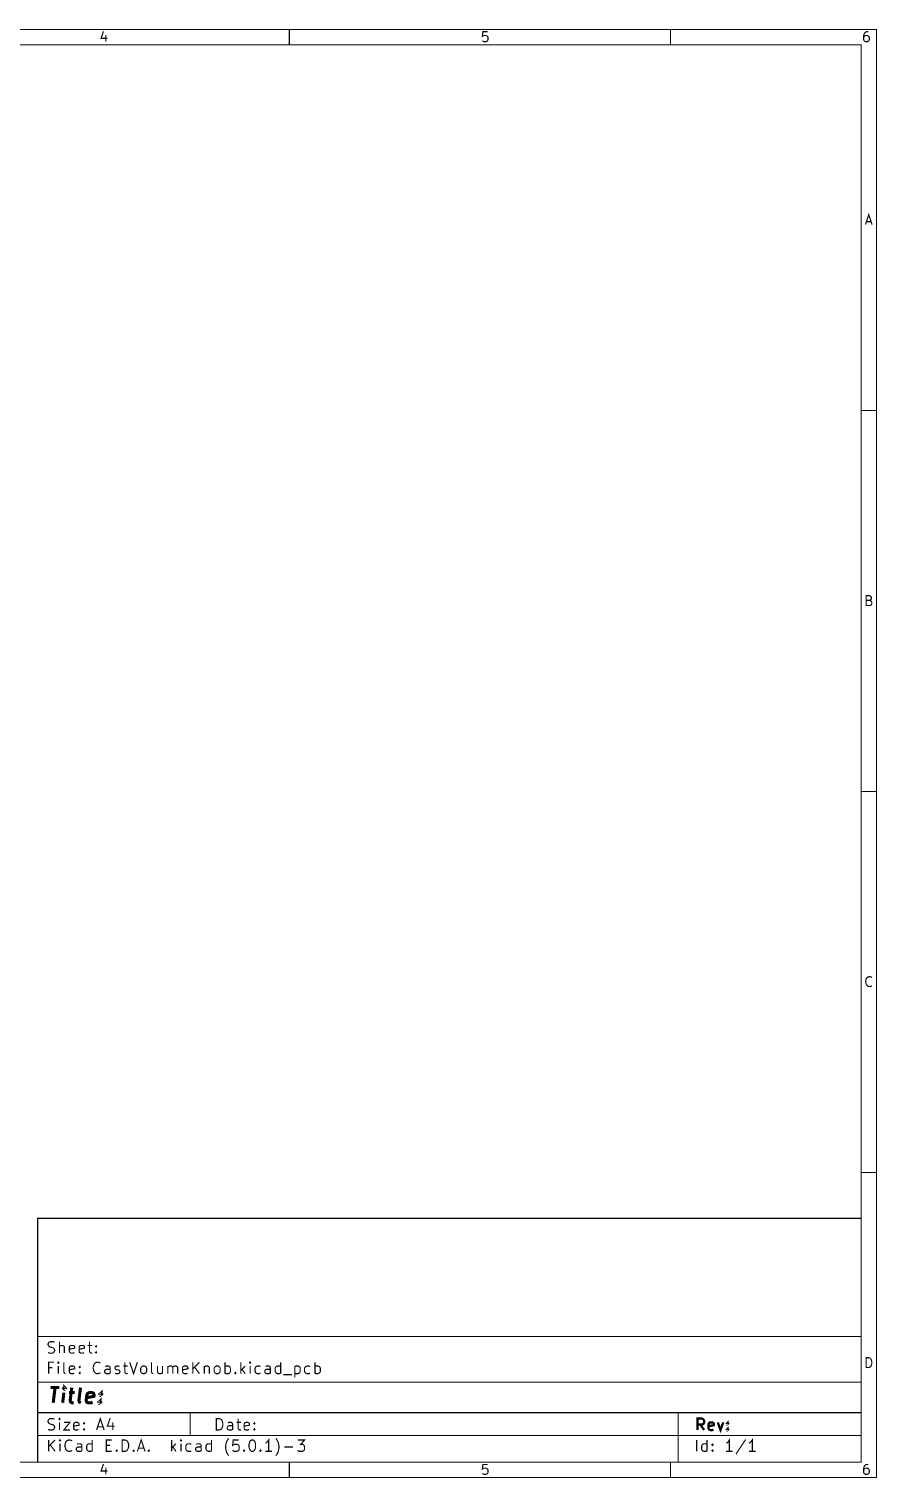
# Model space of a CAD drawing. Extents: x 0.4 to 11.3, y 0.4 to 7.9.
# Drawn here: x 6.92 to 11.3, y 0.4 to 7.89 of the extents above; entities that cross this region are included whole.
import ezdxf

# ---------------------------------------------------------------- set-up
doc = ezdxf.new("R2010")
doc.units = 0
doc.layers.get('0').update_dxf_attribs({"linetype": 'CONTINUOUS'})

msp = doc.modelspace()

# ---------------------------------------------------------------- linework, layer by layer
at = {"color": 0, "const_width": 0.005906}
for points in [[(0.393718, 7.88406), (11.2993, 7.88406), (11.2993, 0.403483), (0.393718, 0.403483), (0.393718, 7.88406)], [(0.472439, 7.80533), (11.2205, 7.80533), (11.2205, 0.482206), (0.472439, 0.482206), (0.472439, 7.80533)], [(6.96858, 1.74208), (11.2205, 1.74208), (11.2205, 0.482206), (6.96858, 0.482206), (6.96858, 1.74208)], [(7.51139, 0.939779), (7.50581, 0.9426), (7.50299, 0.945475), (7.50022, 0.951064), (7.50022, 0.967882), (7.50299, 0.973579), (7.50581, 0.9764), (7.51139, 0.979167), (7.51992, 0.979167), (7.5255, 0.9764), (7.52832, 0.973579), (7.53108, 0.967882), (7.53108, 0.951064), (7.52832, 0.945475), (7.5255, 0.9426), (7.51992, 0.939779), (7.51139, 0.939779)], [(7.89111, 0.939779), (7.88542, 0.9426), (7.8826, 0.945475), (7.87978, 0.951064), (7.87978, 0.967882), (7.8826, 0.973579), (7.88542, 0.9764), (7.89111, 0.979167), (7.89947, 0.979167), (7.90511, 0.9764), (7.90788, 0.973579), (7.91081, 0.967882), (7.91081, 0.951064), (7.90788, 0.945475), (7.90511, 0.9426), (7.89947, 0.939779), (7.89111, 0.939779)], [(11.2465, 0.971192), (11.2465, 1.02241), (11.2587, 1.02241), (11.266, 1.01997), (11.2708, 1.01508), (11.2733, 1.0102), (11.2757, 1.00049), (11.2757, 0.993164), (11.2733, 0.983399), (11.2708, 0.978461), (11.266, 0.973687), (11.2587, 0.971192), (11.2465, 0.971192)], [(7.89111, 0.648492), (7.89111, 0.707465), (7.90511, 0.707465), (7.91357, 0.704699), (7.91922, 0.69911), (7.92199, 0.693468), (7.92481, 0.682183), (7.92481, 0.673774), (7.92199, 0.662489), (7.91922, 0.656901), (7.91357, 0.651258), (7.90511, 0.648492), (7.89111, 0.648492)], [(7.40457, 0.538303), (7.40457, 0.597276), (7.41862, 0.597276), (7.42708, 0.59451), (7.43267, 0.588867), (7.43549, 0.583171), (7.43832, 0.571994), (7.43832, 0.563585), (7.43549, 0.5523), (7.43267, 0.546658), (7.42708, 0.541069), (7.41862, 0.538303), (7.40457, 0.538303)], [(8.07389, 0.597276), (8.07949, 0.597276), (8.08507, 0.59451), (8.08789, 0.591689), (8.09071, 0.5861), (8.09347, 0.574761), (8.09347, 0.56071), (8.09071, 0.549479), (8.08789, 0.543892), (8.08507, 0.541069), (8.07949, 0.538303), (8.07389, 0.538303), (8.06819, 0.541069), (8.06537, 0.543892), (8.06261, 0.549479), (8.05979, 0.56071), (8.05979, 0.574761), (8.06261, 0.5861), (8.06537, 0.591689), (8.06819, 0.59451), (8.07389, 0.597276)]]:
    msp.add_lwpolyline(points, close=True, dxfattribs=at)
at = {"color": 0}
for points, const_width in [([(7.30826, 7.87517), (7.29611, 7.83871), (7.32781, 7.83871)], 0.005906), ([(8.26768, 7.80539), (8.26768, 7.88406)], 0.005906), ([(9.29139, 7.87278), (9.26708, 7.87278), (9.2646, 7.84836), (9.26708, 7.85086), (9.27192, 7.85331), (9.28407, 7.85331), (9.28901, 7.85086), (9.29139, 7.84836), (9.29389, 7.84358), (9.29389, 7.83138), (9.29139, 7.8265), (9.28901, 7.82406), (9.28407, 7.82156), (9.27192, 7.82156), (9.26708, 7.82406), (9.2646, 7.8265)], 0.005906), ([(10.2362, 7.80539), (10.2362, 7.88406)], 0.005906), ([(11.2575, 7.87278), (11.2477, 7.87278), (11.2429, 7.87039), (11.2404, 7.86789), (11.2356, 7.86057), (11.2331, 7.85086), (11.2331, 7.83138), (11.2356, 7.8265), (11.238, 7.82406), (11.2429, 7.82156), (11.2526, 7.82156), (11.2575, 7.82406), (11.2599, 7.8265), (11.2624, 7.83138), (11.2624, 7.84358), (11.2599, 7.84836), (11.2575, 7.85086), (11.2526, 7.85331), (11.2429, 7.85331), (11.238, 7.85086), (11.2356, 7.84836), (11.2331, 7.84358)], 0.005906), ([(7.32047, 7.85568), (7.32047, 7.82156)], 0.005906), ([(11.2428, 6.87668), (11.2599, 6.9279), (11.2769, 6.87668)], 0.005906), ([(11.2477, 6.89139), (11.2721, 6.89139)], 0.005906), ([(11.2992, 5.91558), (11.2205, 5.91558)], 0.005906), ([(11.2635, 4.935), (11.2708, 4.93257), (11.2733, 4.93018), (11.2757, 4.92529), (11.2757, 4.91797), (11.2733, 4.91308), (11.2708, 4.91069), (11.266, 4.90821), (11.2465, 4.90821), (11.2465, 4.95936), (11.2635, 4.95936), (11.2684, 4.95697), (11.2708, 4.95449), (11.2733, 4.94971), (11.2733, 4.94476), (11.2708, 4.93989), (11.2684, 4.9375), (11.2635, 4.935), (11.2465, 4.935)], 0.005906), ([(11.2992, 3.9471), (11.2205, 3.9471)], 0.005906), ([(11.2757, 2.94461), (11.2733, 2.94217), (11.266, 2.93967), (11.2611, 2.93967), (11.2538, 2.94217), (11.2489, 2.947), (11.2465, 2.95188), (11.244, 2.96169), (11.244, 2.96897), (11.2465, 2.97868), (11.2489, 2.98356), (11.2538, 2.9885), (11.2611, 2.99089), (11.266, 2.99089), (11.2733, 2.9885), (11.2757, 2.986)], 0.005906), ([(11.2992, 1.97857), (11.2205, 1.97857)], 0.005906), ([(6.96847, 1.13189), (11.2205, 1.13189)], 0.005906), ([(7.02208, 1.04888), (7.03049, 1.04606), (7.0446, 1.04606), (7.05018, 1.04888), (7.053, 1.05176), (7.05588, 1.0574), (7.05588, 1.06299), (7.053, 1.06858), (7.05018, 1.0714), (7.0446, 1.07416), (7.03342, 1.07709), (7.02767, 1.07986), (7.0249, 1.08268), (7.02208, 1.08827), (7.02208, 1.09386), (7.0249, 1.09961), (7.02767, 1.10238), (7.03342, 1.1052), (7.04742, 1.1052), (7.05588, 1.10238)], 0.005906), ([(7.08122, 1.04606), (7.08122, 1.1052)], 0.005906), ([(7.1065, 1.04606), (7.1065, 1.07709), (7.10368, 1.08268), (7.09799, 1.0855), (7.08957, 1.0855), (7.08399, 1.08268), (7.08122, 1.07986)], 0.005906), ([(7.15712, 1.04888), (7.15147, 1.04606), (7.14019, 1.04606), (7.1346, 1.04888), (7.13178, 1.05458), (7.13178, 1.07709), (7.1346, 1.08268), (7.14019, 1.0855), (7.15147, 1.0855), (7.15712, 1.08268), (7.15989, 1.07709), (7.15989, 1.0714), (7.13178, 1.06581)], 0.005906), ([(7.20768, 1.04888), (7.2021, 1.04606), (7.19081, 1.04606), (7.18517, 1.04888), (7.1824, 1.05458), (7.1824, 1.07709), (7.18517, 1.08268), (7.19081, 1.0855), (7.2021, 1.0855), (7.20768, 1.08268), (7.2105, 1.07709), (7.2105, 1.0714), (7.1824, 1.06581)], 0.005906), ([(7.22737, 1.0855), (7.24989, 1.0855)], 0.005906), ([(7.23579, 1.1052), (7.23579, 1.05458), (7.23861, 1.04888), (7.24431, 1.04606), (7.24989, 1.04606)], 0.005906), ([(7.26958, 1.08268), (7.2724, 1.07986), (7.26958, 1.07709), (7.26682, 1.07986), (7.26958, 1.08268), (7.26958, 1.07709)], 0.005906), ([(7.26958, 1.05176), (7.2724, 1.04888), (7.26958, 1.04606), (7.26682, 1.04888), (7.26958, 1.05176), (7.26958, 1.04606)], 0.005906), ([(7.0249, 0.939779), (7.0249, 0.998861), (7.053, 0.998861)], 0.005906), ([(7.0446, 0.970757), (7.0249, 0.970757)], 0.005906), ([(7.07553, 0.998861), (7.07269, 0.996094), (7.07553, 0.993272), (7.0784, 0.996094), (7.07553, 0.998861), (7.07553, 0.993272)], 0.005906), ([(7.07553, 0.939779), (7.07553, 0.979167)], 0.005906), ([(7.11208, 0.939779), (7.1065, 0.9426), (7.10368, 0.948296), (7.10368, 0.998861)], 0.005906), ([(7.15712, 0.9426), (7.15147, 0.939779), (7.14019, 0.939779), (7.1346, 0.9426), (7.13178, 0.948296), (7.13178, 0.970757), (7.1346, 0.9764), (7.14019, 0.979167), (7.15147, 0.979167), (7.15712, 0.9764), (7.15989, 0.970757), (7.15989, 0.965061), (7.13178, 0.959472)], 0.005906), ([(7.18517, 0.9764), (7.18799, 0.973579), (7.18517, 0.970757), (7.1824, 0.973579), (7.18517, 0.9764), (7.18517, 0.970757)], 0.005906), ([(7.2921, 0.945475), (7.28928, 0.9426), (7.28082, 0.939779), (7.27518, 0.939779), (7.26682, 0.9426), (7.26107, 0.948296), (7.25831, 0.953885), (7.25549, 0.965061), (7.25549, 0.973579), (7.25831, 0.98481), (7.26107, 0.990397), (7.26682, 0.996094), (7.27518, 0.998861), (7.28082, 0.998861), (7.28928, 0.996094), (7.2921, 0.993272)], 0.005906), ([(7.34272, 0.939779), (7.34272, 0.970757), (7.3399, 0.9764), (7.33431, 0.979167), (7.32297, 0.979167), (7.31739, 0.9764)], 0.005906), ([(7.368, 0.9426), (7.37358, 0.939779), (7.38488, 0.939779), (7.39051, 0.9426), (7.39328, 0.948296), (7.39328, 0.951064), (7.39051, 0.956706), (7.38488, 0.959472), (7.37642, 0.959472), (7.37076, 0.962294), (7.368, 0.967882), (7.368, 0.970757), (7.37076, 0.9764), (7.37642, 0.979167), (7.38488, 0.979167), (7.39051, 0.9764)], 0.005906), ([(7.41021, 0.979167), (7.43267, 0.979167)], 0.005906), ([(7.41862, 0.998861), (7.41862, 0.948296), (7.42139, 0.9426), (7.42708, 0.939779), (7.43267, 0.939779)], 0.005906), ([(7.4439, 0.998861), (7.4636, 0.939779), (7.48329, 0.998861)], 0.005906), ([(7.56489, 0.939779), (7.55919, 0.9426), (7.55638, 0.948296), (7.55638, 0.998861)], 0.005906), ([(7.5874, 0.979167), (7.5874, 0.948296), (7.59017, 0.9426), (7.59581, 0.939779), (7.60417, 0.939779), (7.60992, 0.9426), (7.61268, 0.945475)], 0.005906), ([(7.61268, 0.979167), (7.61268, 0.939779)], 0.005906), ([(7.64079, 0.939779), (7.64079, 0.979167)], 0.005906), ([(7.64079, 0.973579), (7.64361, 0.9764), (7.64919, 0.979167), (7.65771, 0.979167), (7.66331, 0.9764), (7.66607, 0.970757), (7.66607, 0.939779)], 0.005906), ([(7.66607, 0.970757), (7.66889, 0.9764), (7.67449, 0.979167), (7.683, 0.979167), (7.68858, 0.9764), (7.6914, 0.970757), (7.6914, 0.939779)], 0.005906), ([(7.74197, 0.9426), (7.73639, 0.939779), (7.7251, 0.939779), (7.71951, 0.9426), (7.71669, 0.948296), (7.71669, 0.970757), (7.71951, 0.9764), (7.7251, 0.979167), (7.73639, 0.979167), (7.74197, 0.9764), (7.74479, 0.970757), (7.74479, 0.965061), (7.71669, 0.959472)], 0.005906), ([(7.77007, 0.939779), (7.77007, 0.998861)], 0.005906), ([(7.80388, 0.998861), (7.77007, 0.965061)], 0.005906), ([(7.80388, 0.939779), (7.7786, 0.973579)], 0.005906), ([(7.82921, 0.979167), (7.82921, 0.939779)], 0.005906), ([(7.82921, 0.973579), (7.83197, 0.9764), (7.83763, 0.979167), (7.84608, 0.979167), (7.85167, 0.9764), (7.85449, 0.970757), (7.85449, 0.939779)], 0.005906), ([(7.93608, 0.939779), (7.93608, 0.998861)], 0.005906), ([(7.93608, 0.9764), (7.94168, 0.979167), (7.9529, 0.979167), (7.95861, 0.9764), (7.96137, 0.973579), (7.96419, 0.967882), (7.96419, 0.951064), (7.96137, 0.945475), (7.95861, 0.9426), (7.9529, 0.939779), (7.94168, 0.939779), (7.93608, 0.9426)], 0.005906), ([(8.01758, 0.939779), (8.01758, 0.998861)], 0.005906), ([(8.0401, 0.979167), (8.01758, 0.956706)], 0.005906), ([(8.06537, 0.998861), (8.06261, 0.996094), (8.06537, 0.993272), (8.06819, 0.996094), (8.06537, 0.998861), (8.06537, 0.993272)], 0.005906), ([(8.06537, 0.939779), (8.06537, 0.979167)], 0.005906), ([(8.11882, 0.9426), (8.11317, 0.939779), (8.102, 0.939779), (8.0964, 0.9426), (8.09347, 0.945475), (8.09071, 0.951064), (8.09071, 0.967882), (8.09347, 0.973579), (8.0964, 0.9764), (8.102, 0.979167), (8.11317, 0.979167), (8.11882, 0.9764)], 0.005906), ([(8.16949, 0.939779), (8.16949, 0.970757), (8.16667, 0.9764), (8.16097, 0.979167), (8.14979, 0.979167), (8.14421, 0.9764)], 0.005906), ([(8.22288, 0.9426), (8.21729, 0.939779), (8.206, 0.939779), (8.20042, 0.9426), (8.1976, 0.945475), (8.19476, 0.951064), (8.19476, 0.967882), (8.1976, 0.973579), (8.20042, 0.9764), (8.206, 0.979167), (8.21729, 0.979167), (8.22288, 0.9764)], 0.005906), ([(8.22288, 0.939779), (8.22288, 0.998861)], 0.005906), ([(8.29601, 0.979167), (8.29601, 0.920085)], 0.005906), ([(8.29601, 0.9764), (8.3016, 0.979167), (8.31287, 0.979167), (8.31847, 0.9764), (8.32129, 0.973579), (8.32411, 0.967882), (8.32411, 0.951064), (8.32129, 0.945475), (8.31847, 0.9426), (8.31287, 0.939779), (8.3016, 0.939779), (8.29601, 0.9426)], 0.005906), ([(8.37478, 0.9426), (8.36908, 0.939779), (8.35792, 0.939779), (8.35226, 0.9426), (8.34939, 0.945475), (8.34657, 0.951064), (8.34657, 0.967882), (8.34939, 0.973579), (8.35226, 0.9764), (8.35792, 0.979167), (8.36908, 0.979167), (8.37478, 0.9764)], 0.005906), ([(8.40013, 0.939779), (8.40013, 0.998861)], 0.005906), ([(8.40013, 0.9764), (8.40571, 0.979167), (8.41689, 0.979167), (8.42258, 0.9764), (8.4254, 0.973579), (8.42817, 0.967882), (8.42817, 0.951064), (8.4254, 0.945475), (8.42258, 0.9426), (8.41689, 0.939779), (8.40571, 0.939779), (8.40013, 0.9426)], 0.005906), ([(6.96847, 0.895671), (11.2205, 0.895671)], 0.005906), ([(7.18517, 0.945475), (7.18799, 0.9426), (7.18517, 0.939779), (7.1824, 0.9426), (7.18517, 0.945475), (7.18517, 0.939779)], 0.005906), ([(7.34272, 0.9426), (7.33708, 0.939779), (7.32297, 0.939779), (7.31739, 0.9426), (7.31461, 0.948296), (7.31461, 0.953885), (7.31739, 0.959472), (7.32297, 0.962294), (7.33708, 0.962294), (7.34272, 0.965061)], 0.005906), ([(7.98947, 0.945475), (7.99229, 0.9426), (7.98947, 0.939779), (7.98671, 0.9426), (7.98947, 0.945475), (7.98947, 0.939779)], 0.005906), ([(8.02317, 0.962294), (8.0401, 0.939779)], 0.005906), ([(8.16949, 0.9426), (8.16379, 0.939779), (8.14979, 0.939779), (8.14421, 0.9426), (8.14128, 0.948296), (8.14128, 0.953885), (8.14421, 0.959472), (8.14979, 0.962294), (8.16379, 0.962294), (8.16949, 0.965061)], 0.005906), ([(8.23699, 0.93419), (8.28201, 0.93419)], 0.005906), ([(7.03597, 0.867893), (7.081, 0.867893)], 0.015748), ([(7.04861, 0.789171), (7.05849, 0.867893)], 0.015748), ([(7.09739, 0.789171), (7.10389, 0.841689)], 0.015748), ([(7.10721, 0.867893), (7.10297, 0.864204), (7.10628, 0.860406), (7.11051, 0.864204), (7.10721, 0.867893), (7.10628, 0.860406)], 0.015748), ([(7.13021, 0.841689), (7.16021, 0.841689)], 0.015748), ([(7.14469, 0.867893), (7.13629, 0.800401), (7.13911, 0.79286), (7.14611, 0.789171), (7.1536, 0.789171)], 0.015748), ([(7.19108, 0.789171), (7.18408, 0.79286), (7.18132, 0.800401), (7.18967, 0.867893)], 0.015748), ([(7.25157, 0.79286), (7.2436, 0.789171), (7.22857, 0.789171), (7.22157, 0.79286), (7.21869, 0.800401), (7.2225, 0.830404), (7.22721, 0.83789), (7.23519, 0.841689), (7.25011, 0.841689), (7.25722, 0.83789), (7.25999, 0.830404), (7.25911, 0.822863), (7.2206, 0.815375)], 0.015748), ([(7.29471, 0.83789), (7.29801, 0.834201), (7.29368, 0.830404), (7.29047, 0.834201), (7.29471, 0.83789), (7.29368, 0.830404)], 0.015748), ([(7.2895, 0.796658), (7.29281, 0.79286), (7.28857, 0.789171), (7.28532, 0.79286), (7.2895, 0.796658), (7.28857, 0.789171)], 0.015748), ([(6.96847, 0.738172), (11.2205, 0.738172)], 0.005906), ([(7.02208, 0.651258), (7.03049, 0.648492), (7.0446, 0.648492), (7.05018, 0.651258), (7.053, 0.654081), (7.05588, 0.659668), (7.05588, 0.665365), (7.053, 0.671007), (7.05018, 0.673774), (7.0446, 0.676594), (7.03342, 0.679363), (7.02767, 0.682183), (7.0249, 0.685004), (7.02208, 0.690701), (7.02208, 0.696289), (7.0249, 0.701878), (7.02767, 0.704699), (7.03342, 0.707465), (7.04742, 0.707465), (7.05588, 0.704699)], 0.005906), ([(7.08122, 0.707465), (7.0784, 0.704699), (7.08122, 0.701878), (7.08399, 0.704699), (7.08122, 0.707465), (7.08122, 0.701878)], 0.005906), ([(7.08122, 0.648492), (7.08122, 0.687879)], 0.005906), ([(7.10368, 0.687879), (7.1346, 0.687879), (7.10368, 0.648492), (7.1346, 0.648492)], 0.005906), ([(7.17958, 0.651258), (7.17399, 0.648492), (7.16271, 0.648492), (7.15712, 0.651258), (7.15429, 0.656901), (7.15429, 0.679363), (7.15712, 0.685004), (7.16271, 0.687879), (7.17399, 0.687879), (7.17958, 0.685004), (7.1824, 0.679363), (7.1824, 0.673774), (7.15429, 0.668186)], 0.005906), ([(7.20768, 0.685004), (7.2105, 0.682183), (7.20768, 0.679363), (7.20492, 0.682183), (7.20768, 0.685004), (7.20768, 0.679363)], 0.005906), ([(7.2724, 0.648492), (7.2921, 0.707465), (7.31179, 0.648492)], 0.005906), ([(7.34272, 0.710394), (7.32861, 0.668186), (7.36518, 0.668186)], 0.005906), ([(7.35678, 0.687879), (7.35678, 0.648492)], 0.005906), ([(7.75592, 0.738172), (7.75592, 0.620063)], 0.005906), ([(7.97537, 0.651258), (7.96978, 0.648492), (7.95568, 0.648492), (7.95008, 0.651258), (7.94732, 0.656901), (7.94732, 0.662489), (7.95008, 0.668186), (7.95568, 0.671007), (7.96978, 0.671007), (7.97537, 0.673774)], 0.005906), ([(7.97537, 0.648492), (7.97537, 0.679363), (7.9726, 0.685004), (7.96701, 0.687879), (7.95568, 0.687879), (7.95008, 0.685004)], 0.005906), ([(7.99511, 0.687879), (8.01758, 0.687879)], 0.005906), ([(8.00358, 0.707465), (8.00358, 0.656901), (8.0064, 0.651258), (8.01199, 0.648492), (8.01758, 0.648492)], 0.005906), ([(8.05979, 0.651258), (8.05419, 0.648492), (8.04292, 0.648492), (8.03728, 0.651258), (8.0345, 0.656901), (8.0345, 0.679363), (8.03728, 0.685004), (8.04292, 0.687879), (8.05419, 0.687879), (8.05979, 0.685004), (8.06261, 0.679363), (8.06261, 0.673774), (8.0345, 0.668186)], 0.005906), ([(8.08789, 0.685004), (8.09071, 0.682183), (8.08789, 0.679363), (8.08507, 0.682183), (8.08789, 0.685004), (8.08789, 0.679363)], 0.005906), ([(10.2756, 0.738172), (10.2756, 0.48226)], 0.005906), ([(10.3761, 0.648492), (10.3761, 0.707465), (10.3986, 0.707465), (10.4042, 0.704699), (10.407, 0.701878), (10.4099, 0.696289), (10.4099, 0.687879), (10.407, 0.682183), (10.4042, 0.679363), (10.3986, 0.676594), (10.3761, 0.676594)], 0.011811), ([(10.4099, 0.648492), (10.3902, 0.676594)], 0.011811), ([(10.4577, 0.651258), (10.452, 0.648492), (10.4408, 0.648492), (10.4352, 0.651258), (10.4323, 0.656901), (10.4323, 0.679363), (10.4352, 0.685004), (10.4408, 0.687879), (10.452, 0.687879), (10.4577, 0.685004), (10.4605, 0.679363), (10.4605, 0.673774), (10.4323, 0.668186)], 0.011811), ([(10.4802, 0.687879), (10.4942, 0.648492), (10.5083, 0.687879)], 0.011811), ([(10.5308, 0.685004), (10.5336, 0.682183), (10.5308, 0.679363), (10.528, 0.682183), (10.5308, 0.685004), (10.5308, 0.679363)], 0.011811), ([(6.96847, 0.620063), (11.2205, 0.620063)], 0.005906), ([(7.0249, 0.538303), (7.0249, 0.597276)], 0.005906), ([(7.05871, 0.597276), (7.0249, 0.563585)], 0.005906), ([(7.08399, 0.597276), (7.08122, 0.59451), (7.08399, 0.591689), (7.08681, 0.59451), (7.08399, 0.597276), (7.08399, 0.591689)], 0.005906), ([(7.14578, 0.543892), (7.14301, 0.541069), (7.1346, 0.538303), (7.12901, 0.538303), (7.1205, 0.541069), (7.1149, 0.546658), (7.11208, 0.5523), (7.10932, 0.563585), (7.10932, 0.571994), (7.11208, 0.583171), (7.1149, 0.588867), (7.1205, 0.59451), (7.12901, 0.597276), (7.1346, 0.597276), (7.14301, 0.59451), (7.14578, 0.591689)], 0.005906), ([(7.20768, 0.654081), (7.2105, 0.651258), (7.20768, 0.648492), (7.20492, 0.651258), (7.20768, 0.654081), (7.20768, 0.648492)], 0.005906), ([(7.24989, 0.538303), (7.24989, 0.597276)], 0.005906), ([(7.278, 0.665365), (7.3061, 0.665365)], 0.005906), ([(7.35107, 0.538303), (7.32297, 0.538303), (7.32297, 0.597276), (7.35107, 0.597276)], 0.005906), ([(7.48329, 0.538303), (7.50299, 0.597276), (7.52268, 0.538303)], 0.005906), ([(7.66049, 0.538303), (7.66049, 0.597276)], 0.005906), ([(7.70828, 0.597276), (7.70551, 0.59451), (7.70828, 0.591689), (7.7111, 0.59451), (7.70828, 0.597276), (7.70828, 0.591689)], 0.005906), ([(7.86578, 0.538303), (7.86578, 0.597276)], 0.005906), ([(7.95568, 0.515787), (7.9529, 0.518608), (7.94732, 0.526964), (7.9445, 0.532607), (7.94168, 0.541069), (7.93892, 0.555067), (7.93892, 0.566407), (7.94168, 0.580404), (7.9445, 0.588867), (7.94732, 0.59451), (7.9529, 0.602865), (7.95568, 0.605686)], 0.005906), ([(8.0064, 0.597276), (7.97819, 0.597276), (7.97537, 0.569174), (7.97819, 0.571994), (7.98389, 0.574761), (7.99789, 0.574761), (8.00358, 0.571994), (8.0064, 0.569174), (8.00917, 0.563585), (8.00917, 0.549479), (8.0064, 0.543892), (8.00358, 0.541069), (7.99789, 0.538303), (7.98389, 0.538303), (7.97819, 0.541069), (7.97537, 0.543892)], 0.005906), ([(8.08789, 0.654081), (8.09071, 0.651258), (8.08789, 0.648492), (8.08507, 0.651258), (8.08789, 0.654081), (8.08789, 0.648492)], 0.005906), ([(8.16097, 0.538303), (8.16097, 0.597276), (8.15539, 0.588867), (8.14979, 0.583171), (8.14421, 0.580404)], 0.005906), ([(8.1976, 0.515787), (8.20042, 0.518608), (8.206, 0.526964), (8.20876, 0.532607), (8.21169, 0.541069), (8.21451, 0.555067), (8.21451, 0.566407), (8.21169, 0.580404), (8.20876, 0.588867), (8.206, 0.59451), (8.20042, 0.602865), (8.1976, 0.605686)], 0.005906), ([(8.31011, 0.597276), (8.34657, 0.597276), (8.32687, 0.574761), (8.33539, 0.574761), (8.34099, 0.571994), (8.34381, 0.569174), (8.34657, 0.563585), (8.34657, 0.549479), (8.34381, 0.543892), (8.34099, 0.541069), (8.33539, 0.538303), (8.31847, 0.538303), (8.31287, 0.541069), (8.31011, 0.543892)], 0.005906), ([(10.3714, 0.538303), (10.3714, 0.597276)], 0.005906), ([(10.4248, 0.538303), (10.4248, 0.597276)], 0.005906), ([(10.5308, 0.654081), (10.5336, 0.651258), (10.5308, 0.648492), (10.528, 0.651258), (10.5308, 0.654081), (10.5308, 0.648492)], 0.011811), ([(10.5401, 0.538303), (10.5401, 0.597276), (10.5345, 0.588867), (10.5289, 0.583171), (10.5232, 0.580404)], 0.005906), ([(10.6245, 0.600097), (10.5739, 0.524197)], 0.005906), ([(10.6582, 0.538303), (10.6582, 0.597276), (10.6526, 0.588867), (10.647, 0.583171), (10.6413, 0.580404)], 0.005906), ([(7.05871, 0.538303), (7.03342, 0.571994)], 0.005906), ([(7.08399, 0.538303), (7.08399, 0.577582)], 0.005906), ([(7.1965, 0.541069), (7.19081, 0.538303), (7.17681, 0.538303), (7.17117, 0.541069), (7.16829, 0.546658), (7.16829, 0.5523), (7.17117, 0.557889), (7.17681, 0.56071), (7.19081, 0.56071), (7.1965, 0.563585)], 0.005906), ([(7.1965, 0.538303), (7.1965, 0.569174), (7.19368, 0.574761), (7.18799, 0.577582), (7.17681, 0.577582), (7.17117, 0.574761)], 0.005906), ([(7.24989, 0.541069), (7.24431, 0.538303), (7.23301, 0.538303), (7.22737, 0.541069), (7.22461, 0.543892), (7.22179, 0.549479), (7.22179, 0.566407), (7.22461, 0.571994), (7.22737, 0.574761), (7.23301, 0.577582), (7.24431, 0.577582), (7.24989, 0.574761)], 0.005906), ([(7.32297, 0.569174), (7.34272, 0.569174)], 0.005906), ([(7.37642, 0.543892), (7.37929, 0.541069), (7.37642, 0.538303), (7.37358, 0.541069), (7.37642, 0.543892), (7.37642, 0.538303)], 0.005906), ([(7.4636, 0.543892), (7.46642, 0.541069), (7.4636, 0.538303), (7.46078, 0.541069), (7.4636, 0.543892), (7.4636, 0.538303)], 0.005906), ([(7.48887, 0.555067), (7.51708, 0.555067)], 0.005906), ([(7.54238, 0.543892), (7.54519, 0.541069), (7.54238, 0.538303), (7.5395, 0.541069), (7.54238, 0.543892), (7.54238, 0.538303)], 0.005906), ([(7.683, 0.577582), (7.66049, 0.555067)], 0.005906), ([(7.66607, 0.56071), (7.683, 0.538303)], 0.005906), ([(7.70828, 0.538303), (7.70828, 0.577582)], 0.005906), ([(7.76172, 0.541069), (7.75608, 0.538303), (7.74479, 0.538303), (7.73921, 0.541069), (7.73639, 0.543892), (7.73361, 0.549479), (7.73361, 0.566407), (7.73639, 0.571994), (7.73921, 0.574761), (7.74479, 0.577582), (7.75608, 0.577582), (7.76172, 0.574761)], 0.005906), ([(7.81228, 0.541069), (7.80669, 0.538303), (7.79258, 0.538303), (7.787, 0.541069), (7.78418, 0.546658), (7.78418, 0.5523), (7.787, 0.557889), (7.79258, 0.56071), (7.80669, 0.56071), (7.81228, 0.563585)], 0.005906), ([(7.81228, 0.538303), (7.81228, 0.569174), (7.80951, 0.574761), (7.80388, 0.577582), (7.79258, 0.577582), (7.787, 0.574761)], 0.005906), ([(7.86578, 0.541069), (7.86008, 0.538303), (7.8489, 0.538303), (7.84332, 0.541069), (7.84039, 0.543892), (7.83763, 0.549479), (7.83763, 0.566407), (7.84039, 0.571994), (7.84332, 0.574761), (7.8489, 0.577582), (7.86008, 0.577582), (7.86578, 0.574761)], 0.005906), ([(8.0345, 0.543892), (8.03728, 0.541069), (8.0345, 0.538303), (8.03168, 0.541069), (8.0345, 0.543892), (8.0345, 0.538303)], 0.005906), ([(8.11882, 0.543892), (8.12169, 0.541069), (8.11882, 0.538303), (8.116, 0.541069), (8.11882, 0.543892), (8.11882, 0.538303)], 0.005906), ([(8.1779, 0.538303), (8.14421, 0.538303)], 0.005906), ([(8.24257, 0.56071), (8.2876, 0.56071)], 0.005906), ([(10.4248, 0.541069), (10.4192, 0.538303), (10.4079, 0.538303), (10.4023, 0.541069), (10.3995, 0.543892), (10.3967, 0.549479), (10.3967, 0.566407), (10.3995, 0.571994), (10.4023, 0.574761), (10.4079, 0.577582), (10.4192, 0.577582), (10.4248, 0.574761)], 0.005906), ([(10.4529, 0.574761), (10.4557, 0.571994), (10.4529, 0.569174), (10.4501, 0.571994), (10.4529, 0.574761), (10.4529, 0.569174)], 0.005906), ([(10.4529, 0.543892), (10.4557, 0.541069), (10.4529, 0.538303), (10.4501, 0.541069), (10.4529, 0.543892), (10.4529, 0.538303)], 0.005906), ([(10.557, 0.538303), (10.5232, 0.538303)], 0.005906), ([(10.6751, 0.538303), (10.6413, 0.538303)], 0.005906), ([(7.30826, 0.473361), (7.29611, 0.436794), (7.32781, 0.436794)], 0.005906), ([(7.32047, 0.453885), (7.32047, 0.41976)], 0.005906), ([(8.26768, 0.48226), (8.26768, 0.403592)], 0.005906), ([(9.29139, 0.470865), (9.26708, 0.470865), (9.2646, 0.44656), (9.26708, 0.449001), (9.27192, 0.451497), (9.28407, 0.451497), (9.28901, 0.449001), (9.29139, 0.44656), (9.29389, 0.441678), (9.29389, 0.429471), (9.29139, 0.424587), (9.28901, 0.4222), (9.28407, 0.41976), (9.27192, 0.41976), (9.26708, 0.4222), (9.2646, 0.424587)], 0.005906), ([(10.2362, 0.48226), (10.2362, 0.403592)], 0.005906), ([(11.2575, 0.470865), (11.2477, 0.470865), (11.2429, 0.468479), (11.2404, 0.466092), (11.2356, 0.458768), (11.2331, 0.449001), (11.2331, 0.429471), (11.2356, 0.424587), (11.238, 0.4222), (11.2429, 0.41976), (11.2526, 0.41976), (11.2575, 0.4222), (11.2599, 0.424587), (11.2624, 0.429471), (11.2624, 0.441678), (11.2599, 0.44656), (11.2575, 0.449001), (11.2526, 0.451497), (11.2429, 0.451497), (11.238, 0.449001), (11.2356, 0.44656), (11.2331, 0.441678)], 0.005906)]:
    msp.add_lwpolyline(points, dxfattribs=dict(at, const_width=const_width))

doc.saveas('drawing.dxf')
